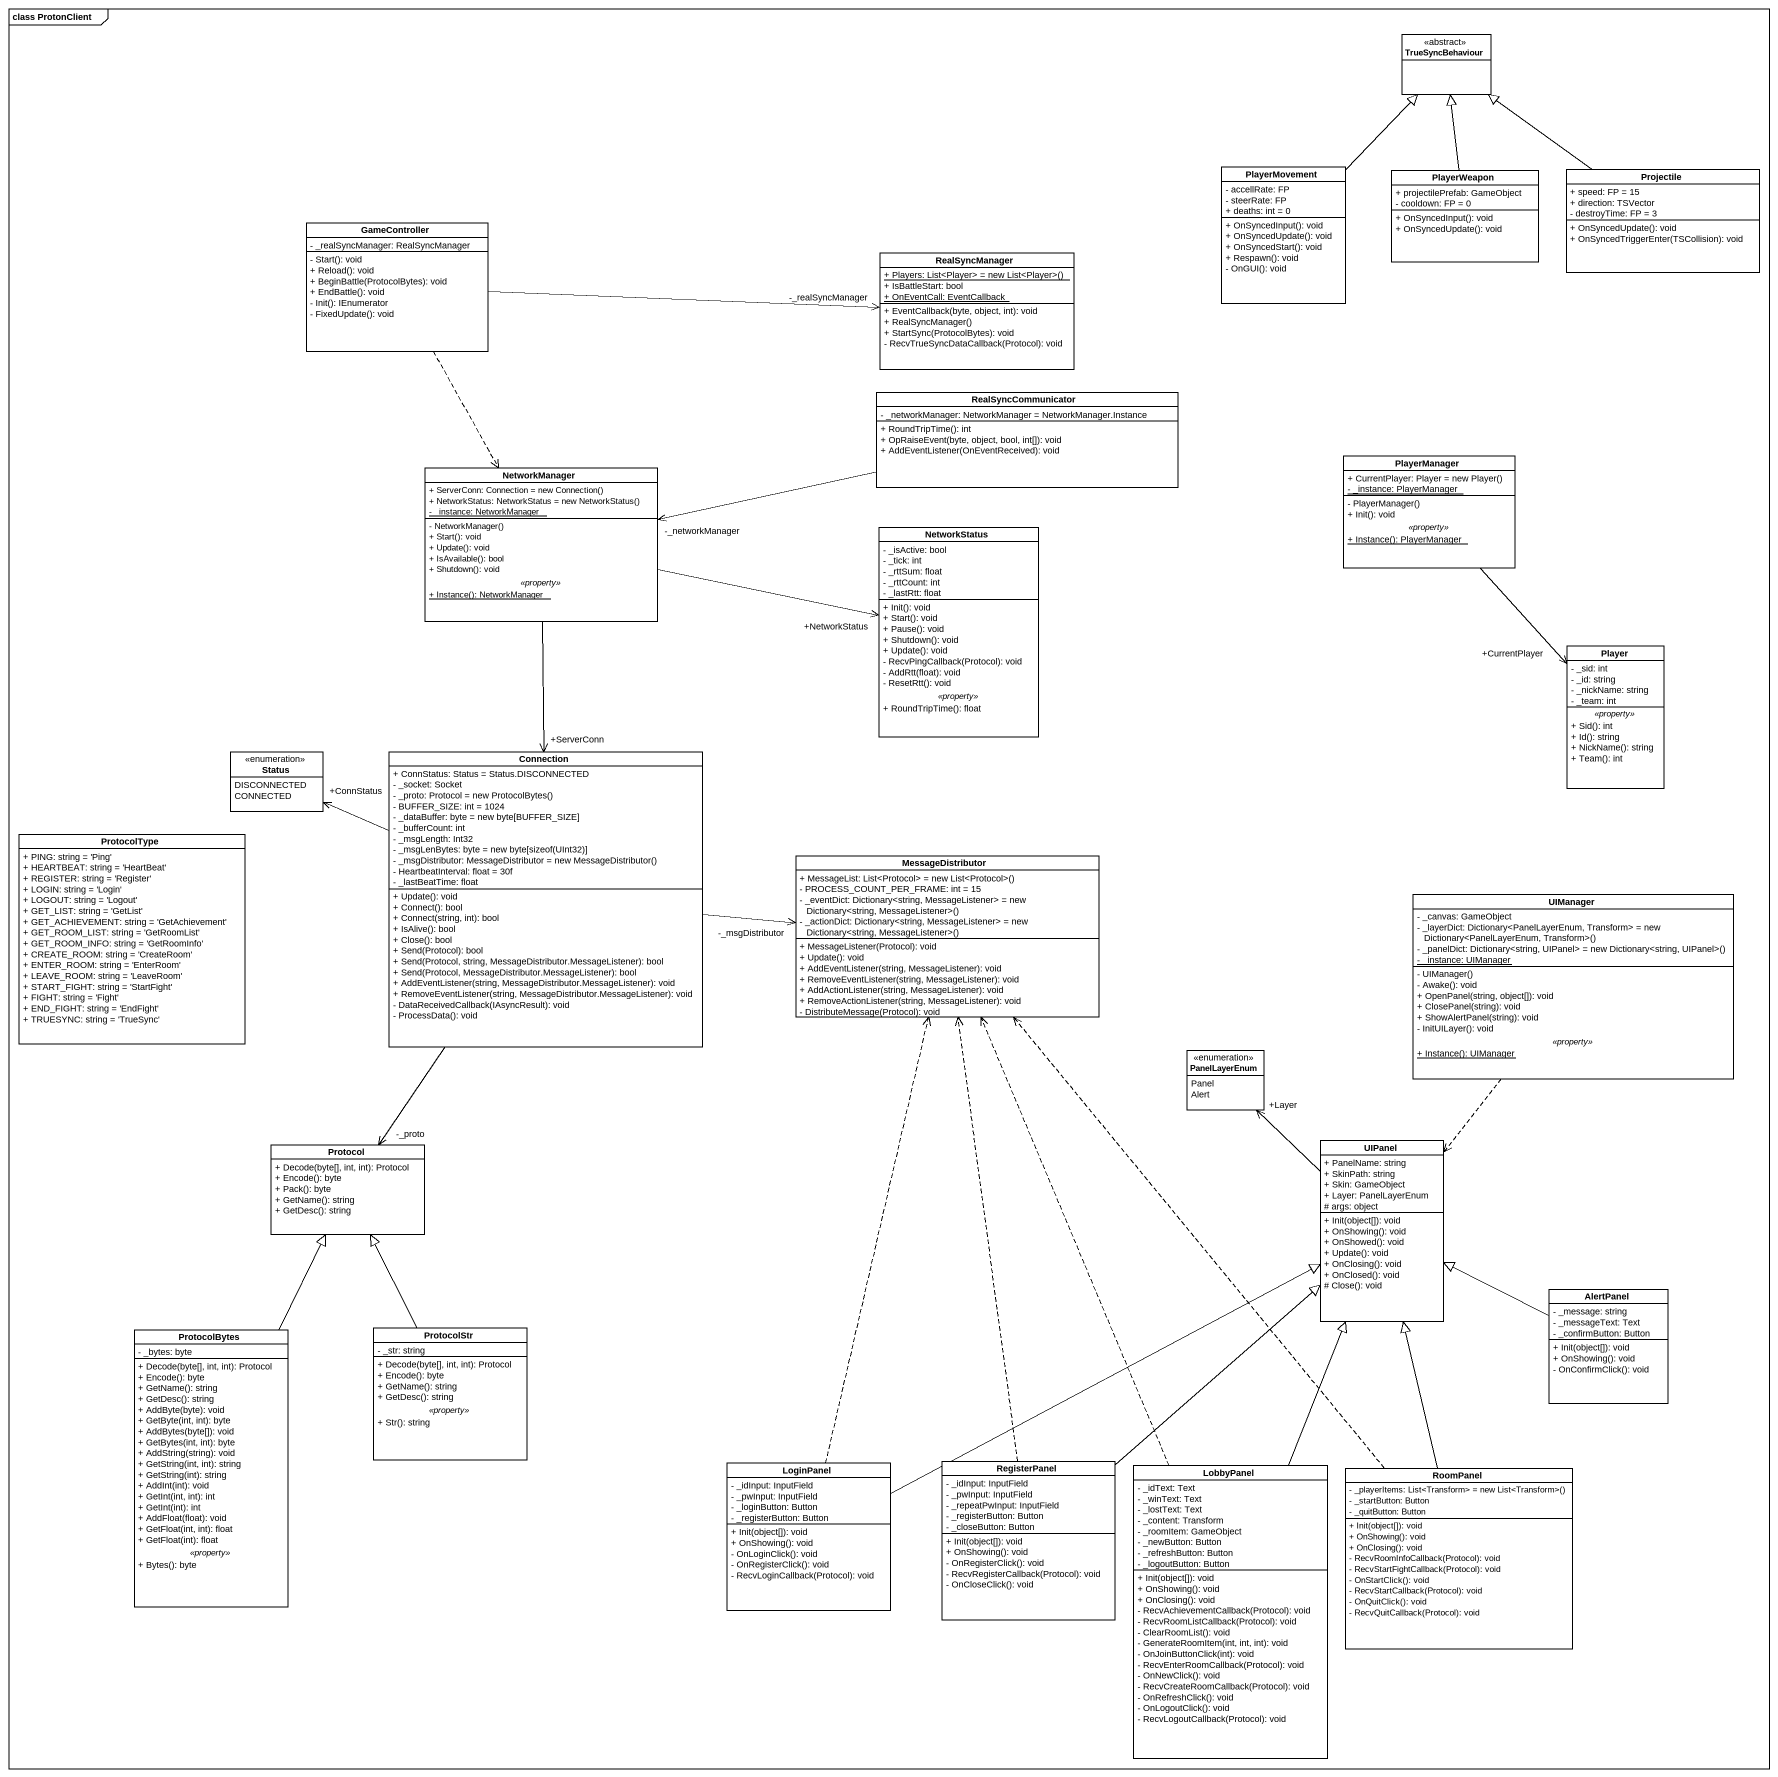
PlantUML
@startuml
mainframe class ProtonClient
hide circle
hide empty members
skinparam classAttributeIconSize 0
class TrueSyncBehaviour <<abstract>>
class PlayerMovement {
  - accellRate: FP
  - steerRate: FP
  + deaths: int = 0
  + OnSyncedInput(): void
  + OnSyncedUpdate(): void
  + OnSyncedStart(): void
  + Respawn(): void
  - OnGUI(): void
}
class PlayerWeapon {
  + projectilePrefab: GameObject
  - cooldown: FP = 0
  + OnSyncedInput(): void
  + OnSyncedUpdate(): void
}
class Projectile {
  + speed: FP = 15
  + direction: TSVector
  - destroyTime: FP = 3
  + OnSyncedUpdate(): void
  + OnSyncedTriggerEnter(TSCollision): void
}
class GameController {
  - _realSyncManager: RealSyncManager
  - Start(): void
  + Reload(): void
  + BeginBattle(ProtocolBytes): void
  + EndBattle(): void
  - Init(): IEnumerator
  - FixedUpdate(): void
}
class RealSyncManager {
  {static} {field} + Players: List<Player> = new List<Player>()
  + IsBattleStart: bool
  {static} + OnEventCall: EventCallback
  + EventCallback(byte, object, int): void
  + RealSyncManager()
  + StartSync(ProtocolBytes): void
  - RecvTrueSyncDataCallback(Protocol): void
}
class RealSyncCommunicator {
  - _networkManager: NetworkManager = NetworkManager.Instance
  + RoundTripTime(): int
  + OpRaiseEvent(byte, object, bool, int[]): void
  + AddEventListener(OnEventReceived): void
}
class NetworkManager {
  {field} + ServerConn: Connection = new Connection()
  {field} + NetworkStatus: NetworkStatus = new NetworkStatus()
  {static} - _instance: NetworkManager
  --
  - NetworkManager()
  + Start(): void
  + Update(): void
  + IsAvailable(): bool
  + Shutdown(): void
  .. <<property>> ..
  {static} + Instance(): NetworkManager
}
class PlayerManager {
  {field} + CurrentPlayer: Player = new Player()
  {static} - _instance: PlayerManager
  --
  - PlayerManager()
  + Init(): void
  .. <<property>> ..
  {static} + Instance(): PlayerManager
}
class NetworkStatus {
  - _isActive: bool
  - _tick: int
  - _rttSum: float
  - _rttCount: int
  - _lastRtt: float
  --
  + Init(): void
  + Start(): void
  + Pause(): void
  + Shutdown(): void
  + Update(): void
  - RecvPingCallback(Protocol): void
  - AddRtt(float): void
  - ResetRtt(): void
  .. <<property>> ..
  + RoundTripTime(): float
}
class Player {
  - _sid: int
  - _id: string
  - _nickName: string
  - _team: int
  .. <<property>> ..
  + Sid(): int
  + Id(): string
  + NickName(): string
  + Team(): int
}
enum Status {
  DISCONNECTED
  CONNECTED
}
class Connection {
  + ConnStatus: Status = Status.DISCONNECTED
  - _socket: Socket
  {field} - _proto: Protocol = new ProtocolBytes()
  - BUFFER_SIZE: int = 1024
  - _dataBuffer: byte = new byte[BUFFER_SIZE]
  - _bufferCount: int
  - _msgLength: Int32
  {field} - _msgLenBytes: byte = new byte[sizeof(UInt32)]
  {field} - _msgDistributor: MessageDistributor = new MessageDistributor()
  - HeartbeatInterval: float = 30f
  - _lastBeatTime: float
  + Update(): void
  + Connect(): bool
  + Connect(string, int): bool
  + IsAlive(): bool
  + Close(): bool
  + Send(Protocol): bool
  + Send(Protocol, string, MessageDistributor.MessageListener): bool
  + Send(Protocol, MessageDistributor.MessageListener): bool
  + AddEventListener(string, MessageDistributor.MessageListener): void
  + RemoveEventListener(string, MessageDistributor.MessageListener): void
  - DataReceivedCallback(IAsyncResult): void
  - ProcessData(): void
}
class ProtocolType {
  + PING: string = 'Ping'
  + HEARTBEAT: string = 'HeartBeat'
  + REGISTER: string = 'Register'
  + LOGIN: string = 'Login'
  + LOGOUT: string = 'Logout'
  + GET_LIST: string = 'GetList'
  + GET_ACHIEVEMENT: string = 'GetAchievement'
  + GET_ROOM_LIST: string = 'GetRoomList'
  + GET_ROOM_INFO: string = 'GetRoomInfo'
  + CREATE_ROOM: string = 'CreateRoom'
  + ENTER_ROOM: string = 'EnterRoom'
  + LEAVE_ROOM: string = 'LeaveRoom'
  + START_FIGHT: string = 'StartFight'
  + FIGHT: string = 'Fight'
  + END_FIGHT: string = 'EndFight'
  + TRUESYNC: string = 'TrueSync'
}
class MessageDistributor {
  {field} + MessageList: List<Protocol> = new List<Protocol>()
  - PROCESS_COUNT_PER_FRAME: int = 15
  {field} - _eventDict: Dictionary<string, MessageListener> = new Dictionary<string, MessageListener>()
  {field} - _actionDict: Dictionary<string, MessageListener> = new Dictionary<string, MessageListener>()
  + MessageListener(Protocol): void
  + Update(): void
  + AddEventListener(string, MessageListener): void
  + RemoveEventListener(string, MessageListener): void
  + AddActionListener(string, MessageListener): void
  + RemoveActionListener(string, MessageListener): void
  - DistributeMessage(Protocol): void
}
class UIManager {
  - _canvas: GameObject
  {field} - _layerDict: Dictionary<PanelLayerEnum, Transform> = new Dictionary<PanelLayerEnum, Transform>()
  {field} - _panelDict: Dictionary<string, UIPanel> = new Dictionary<string, UIPanel>()
  {static} - _instance: UIManager
  --
  - UIManager()
  - Awake(): void
  + OpenPanel(string, object[]): void
  + ClosePanel(string): void
  + ShowAlertPanel(string): void
  - InitUILayer(): void
  .. <<property>> ..
  {static} + Instance(): UIManager
}
enum PanelLayerEnum {
  Panel
  Alert
}
class UIPanel {
  + PanelName: string
  + SkinPath: string
  + Skin: GameObject
  + Layer: PanelLayerEnum
  # args: object
  + Init(object[]): void
  + OnShowing(): void
  + OnShowed(): void
  + Update(): void
  + OnClosing(): void
  + OnClosed(): void
  # Close(): void
}
class "Protocol" as Protocol_ {
  + Decode(byte[], int, int): Protocol
  + Encode(): byte
  + Pack(): byte
  + GetName(): string
  + GetDesc(): string
}
class AlertPanel {
  - _message: string
  - _messageText: Text
  - _confirmButton: Button
  + Init(object[]): void
  + OnShowing(): void
  - OnConfirmClick(): void
}
class ProtocolBytes {
  - _bytes: byte
  --
  + Decode(byte[], int, int): Protocol
  + Encode(): byte
  + GetName(): string
  + GetDesc(): string
  + AddByte(byte): void
  + GetByte(int, int): byte
  + AddBytes(byte[]): void
  + GetBytes(int, int): byte
  + AddString(string): void
  + GetString(int, int): string
  + GetString(int): string
  + AddInt(int): void
  + GetInt(int, int): int
  + GetInt(int): int
  + AddFloat(float): void
  + GetFloat(int, int): float
  + GetFloat(int): float
  .. <<property>> ..
  + Bytes(): byte
}
class ProtocolStr {
  - _str: string
  --
  + Decode(byte[], int, int): Protocol
  + Encode(): byte
  + GetName(): string
  + GetDesc(): string
  .. <<property>> ..
  + Str(): string
}
class LoginPanel {
  - _idInput: InputField
  - _pwInput: InputField
  - _loginButton: Button
  - _registerButton: Button
  + Init(object[]): void
  + OnShowing(): void
  - OnLoginClick(): void
  - OnRegisterClick(): void
  - RecvLoginCallback(Protocol): void
}
class RegisterPanel {
  - _idInput: InputField
  - _pwInput: InputField
  - _repeatPwInput: InputField
  - _registerButton: Button
  - _closeButton: Button
  + Init(object[]): void
  + OnShowing(): void
  - OnRegisterClick(): void
  - RecvRegisterCallback(Protocol): void
  - OnCloseClick(): void
}
class LobbyPanel {
  - _idText: Text
  - _winText: Text
  - _lostText: Text
  - _content: Transform
  - _roomItem: GameObject
  - _newButton: Button
  - _refreshButton: Button
  - _logoutButton: Button
  + Init(object[]): void
  + OnShowing(): void
  + OnClosing(): void
  - RecvAchievementCallback(Protocol): void
  - RecvRoomListCallback(Protocol): void
  - ClearRoomList(): void
  - GenerateRoomItem(int, int, int): void
  - OnJoinButtonClick(int): void
  - RecvEnterRoomCallback(Protocol): void
  - OnNewClick(): void
  - RecvCreateRoomCallback(Protocol): void
  - OnRefreshClick(): void
  - OnLogoutClick(): void
  - RecvLogoutCallback(Protocol): void
}
class RoomPanel {
  {field} - _playerItems: List<Transform> = new List<Transform>()
  - _startButton: Button
  - _quitButton: Button
  + Init(object[]): void
  + OnShowing(): void
  + OnClosing(): void
  - RecvRoomInfoCallback(Protocol): void
  - RecvStartFightCallback(Protocol): void
  - OnStartClick(): void
  - RecvStartCallback(Protocol): void
  - OnQuitClick(): void
  - RecvQuitCallback(Protocol): void
}
PlayerMovement -up-|> TrueSyncBehaviour
PlayerWeapon -up-|> TrueSyncBehaviour
Projectile -up-|> TrueSyncBehaviour
GameController -right-> "-_realSyncManager" RealSyncManager
GameController ..> NetworkManager
RealSyncCommunicator -left-> "-_networkManager" NetworkManager
NetworkManager -right-> "+NetworkStatus" NetworkStatus
NetworkManager --> "+ServerConn" Connection
PlayerManager --> "+CurrentPlayer" Player
Connection -left-> "+ConnStatus" Status
Connection -right-> "-_msgDistributor" MessageDistributor
Connection --> "-_proto" Protocol_
UIManager ..> UIPanel
UIPanel -up-> "+Layer" PanelLayerEnum
AlertPanel -left-|> UIPanel
ProtocolBytes -up-|> Protocol_
ProtocolStr -up-|> Protocol_
LoginPanel .up.> MessageDistributor
LoginPanel -right-|> UIPanel
RegisterPanel .up.> MessageDistributor
RegisterPanel -up-|> UIPanel
LobbyPanel .up.> MessageDistributor
LobbyPanel -up-|> UIPanel
RoomPanel .up.> MessageDistributor
RoomPanel -up-|> UIPanel
@enduml
